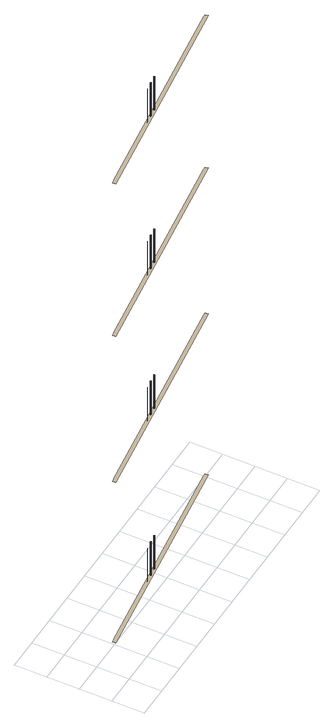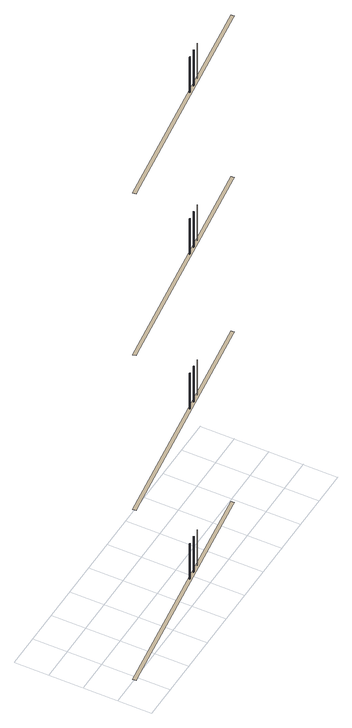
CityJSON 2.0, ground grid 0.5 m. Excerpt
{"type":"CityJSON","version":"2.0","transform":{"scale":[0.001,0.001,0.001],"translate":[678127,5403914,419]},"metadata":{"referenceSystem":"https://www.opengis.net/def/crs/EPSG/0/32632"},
"CityObjects":{
"building1":{"type":"Building","attributes":{"dataAvailable":"Sufficient","measuredHeight":17.58},"children":["building1-1","building1-2","building1-3","building1-4"]},
"building1-1":{"type":"BuildingInstallation","attributes":{"materialClass":"Metal","materialName":"Aluminium","materialUncertainty":0.3,"relationToConstruction":"outside"},"parents":["building1"],"geometry":[{"type":"MultiSurface","lod":"3","boundaries":[[[0,1,2,3]],[[4,2,1,5]],[[6,7,2,4]],[[8,9,10,11]],[[12,8,11,13]],[[9,14,15,10]],[[14,16,17,15]],[[18,12,13,19]],[[20,18,19,21]],[[16,22,23,17]],[[24,20,21,25]],[[22,26,27,23]],[[28,24,25,29]],[[26,30,31,27]],[[30,32,33,31]],[[34,28,29,35]],[[36,34,35,37]],[[32,38,39,33]],[[40,36,37,41]],[[38,42,43,39]],[[44,40,41,45]],[[42,46,47,43]],[[48,44,45,49]],[[46,50,51,47]],[[50,52,53,51]],[[54,48,49,55]],[[52,54,55,53]],[[56,57,58,59,60,61,62]],[[63,64,65,66]],[[67,65,64,68]],[[66,65,69,70]],[[71,69,65,67]],[[72,73,64,63]],[[68,64,73,74]],[[70,69,75,76]],[[77,75,69,71]],[[74,73,78,79]],[[80,78,73,72]],[[79,78,81,82]],[[83,81,78,80]],[[76,75,84,85]],[[86,84,75,77]],[[87,88,81,83]],[[82,81,88,89]],[[85,84,90,91]],[[92,90,84,86]],[[93,94,88,87]],[[89,88,94,95]],[[91,90,96,97]],[[98,96,90,92]],[[95,94,99,100]],[[101,99,94,93]],[[102,103,104,105,106,107,108,99,94,88,81,78,73,64,65,69,75,84,90,96,109,110,111,112]],[[113,109,96,98]],[[97,96,109,114]],[[115,108,99,101]],[[100,99,108,116]],[[114,109,110,117]],[[118,110,109,113]],[[119,107,108,115]],[[116,108,107,120]],[[117,110,111,121]],[[122,111,110,118]],[[123,106,107,119]],[[120,107,106,124]]]}]},
"building1-2":{"type":"BuildingInstallation","attributes":{"materialClass":"Metal","materialName":"Aluminium","materialUncertainty":0.3,"relationToConstruction":"outside"},"parents":["building1"],"geometry":[{"type":"MultiSurface","lod":"3","boundaries":[[[125,126,127,128]],[[129,127,126,130]],[[131,132,127,129]],[[133,134,135,136]],[[137,133,136,138]],[[134,139,140,135]],[[139,141,142,140]],[[143,137,138,144]],[[145,143,144,146]],[[141,147,148,142]],[[149,145,146,150]],[[147,151,152,148]],[[153,149,150,154]],[[151,155,156,152]],[[155,157,158,156]],[[159,153,154,160]],[[161,159,160,162]],[[157,163,164,158]],[[165,161,162,166]],[[163,167,168,164]],[[169,165,166,170]],[[167,171,172,168]],[[173,169,170,174]],[[171,175,176,172]],[[175,177,178,176]],[[179,173,174,180]],[[177,179,180,178]],[[181,182,183,184,185,186,187]],[[188,189,190,191]],[[192,190,189,193]],[[191,190,194,195]],[[196,194,190,192]],[[197,198,189,188]],[[193,189,198,199]],[[195,194,200,201]],[[202,200,194,196]],[[199,198,203,204]],[[205,203,198,197]],[[204,203,206,207]],[[208,206,203,205]],[[201,200,209,210]],[[211,209,200,202]],[[212,213,206,208]],[[207,206,213,214]],[[210,209,215,216]],[[217,215,209,211]],[[218,219,213,212]],[[214,213,219,220]],[[216,215,221,222]],[[223,221,215,217]],[[220,219,224,225]],[[226,224,219,218]],[[227,228,229,230,231,232,233,224,219,213,206,203,198,189,190,194,200,209,215,221,234,235,236,237]],[[238,234,221,223]],[[222,221,234,239]],[[240,233,224,226]],[[225,224,233,241]],[[239,234,235,242]],[[243,235,234,238]],[[244,232,233,240]],[[241,233,232,245]],[[242,235,236,246]],[[247,236,235,243]],[[248,231,232,244]],[[245,232,231,249]]]}]},
"building1-3":{"type":"BuildingInstallation","attributes":{"materialClass":"Metal","materialName":"Aluminium","materialUncertainty":0.3,"relationToConstruction":"outside"},"parents":["building1"],"geometry":[{"type":"MultiSurface","lod":"3","boundaries":[[[250,251,252,253]],[[254,252,251,255]],[[256,257,252,254]],[[258,259,260,261]],[[262,258,261,263]],[[259,264,265,260]],[[264,266,267,265]],[[268,262,263,269]],[[270,268,269,271]],[[266,272,273,267]],[[274,270,271,275]],[[272,276,277,273]],[[278,274,275,279]],[[276,280,281,277]],[[280,282,283,281]],[[284,278,279,285]],[[286,284,285,287]],[[282,288,289,283]],[[290,286,287,291]],[[288,292,293,289]],[[294,290,291,295]],[[292,296,297,293]],[[298,294,295,299]],[[296,300,301,297]],[[300,302,303,301]],[[304,298,299,305]],[[302,304,305,303]],[[306,307,308,309,310,311,312]],[[313,314,315,316]],[[317,315,314,318]],[[316,315,319,320]],[[321,319,315,317]],[[322,323,314,313]],[[318,314,323,324]],[[320,319,325,326]],[[327,325,319,321]],[[324,323,328,329]],[[330,328,323,322]],[[329,328,331,332]],[[333,331,328,330]],[[326,325,334,335]],[[336,334,325,327]],[[337,338,331,333]],[[332,331,338,339]],[[335,334,340,341]],[[342,340,334,336]],[[343,344,338,337]],[[339,338,344,345]],[[341,340,346,347]],[[348,346,340,342]],[[345,344,349,350]],[[351,349,344,343]],[[352,353,354,355,356,357,358,349,344,338,331,328,323,314,315,319,325,334,340,346,359,360,361,362]],[[363,359,346,348]],[[347,346,359,364]],[[365,358,349,351]],[[350,349,358,366]],[[364,359,360,367]],[[368,360,359,363]],[[369,357,358,365]],[[366,358,357,370]],[[367,360,361,371]],[[372,361,360,368]],[[373,356,357,369]],[[370,357,356,374]]]}]},
"building1-4":{"type":"BuildingInstallation","attributes":{"materialClass":"Metal","materialName":"Aluminium","materialUncertainty":0.3,"relationToConstruction":"outside"},"parents":["building1"],"geometry":[{"type":"MultiSurface","lod":"3","boundaries":[[[375,376,377,378]],[[379,377,376,380]],[[381,382,377,379]],[[383,384,385,386]],[[387,383,386,388]],[[384,389,390,385]],[[389,391,392,390]],[[393,387,388,394]],[[395,393,394,396]],[[391,397,398,392]],[[399,395,396,400]],[[397,401,402,398]],[[403,399,400,404]],[[401,405,406,402]],[[405,407,408,406]],[[409,403,404,410]],[[411,409,410,412]],[[407,413,414,408]],[[415,411,412,416]],[[413,417,418,414]],[[419,415,416,420]],[[417,421,422,418]],[[423,419,420,424]],[[421,425,426,422]],[[425,427,428,426]],[[429,423,424,430]],[[427,429,430,428]],[[431,432,433,434,435,436,437]],[[438,439,440,441]],[[442,440,439,443]],[[441,440,444,445]],[[446,444,440,442]],[[447,448,439,438]],[[443,439,448,449]],[[445,444,450,451]],[[452,450,444,446]],[[449,448,453,454]],[[455,453,448,447]],[[454,453,456,457]],[[458,456,453,455]],[[451,450,459,460]],[[461,459,450,452]],[[462,463,456,458]],[[457,456,463,464]],[[460,459,465,466]],[[467,465,459,461]],[[468,469,463,462]],[[464,463,469,470]],[[466,465,471,472]],[[473,471,465,467]],[[470,469,474,475]],[[476,474,469,468]],[[477,478,479,480,481,482,483,474,469,463,456,453,448,439,440,444,450,459,465,471,484,485,486,487]],[[488,484,471,473]],[[472,471,484,489]],[[490,483,474,476]],[[475,474,483,491]],[[489,484,485,492]],[[493,485,484,488]],[[494,482,483,490]],[[491,483,482,495]],[[492,485,486,496]],[[497,481,482,494]],[[495,482,481,498]]]}]}
},
"vertices":[
[1805,699,6828],[1805,699,6212],[1805,701,6212],[1805,701,6828],[1805,701,6211],[1805,699,6211],[1804,703,6211],[1804,703,6212],[1927,718,6213],[1928,715,6213],[1928,715,6826],[1927,718,6826],[1927,720,6213],[1927,720,6826],[1929,713,6213],[1929,713,6826],[1931,712,6213],[1931,712,6826],[1928,722,6213],[1928,722,6826],[1929,724,6213],[1929,724,6826],[1933,711,6213],[1933,711,6826],[1931,726,6213],[1931,726,6826],[1936,710,6213],[1936,710,6826],[1934,727,6213],[1934,727,6826],[1939,710,6213],[1939,710,6826],[1942,711,6213],[1942,711,6826],[1937,728,6213],[1937,728,6826],[1939,728,6213],[1939,728,6826],[1944,712,6213],[1944,712,6826],[1942,727,6213],[1942,727,6826],[1946,714,6213],[1946,714,6826],[1944,726,6213],[1944,726,6826],[1948,716,6213],[1948,716,6826],[1946,725,6213],[1946,725,6826],[1948,718,6213],[1948,718,6826],[1948,720,6213],[1948,720,6826],[1948,723,6213],[1948,723,6826],[4062,980,6199],[4056,1029,6199],[4006,1023,6199],[586,562,6199],[577,561,6199],[536,556,6199],[543,506,6199],[2060,735,6824],[2060,735,6212],[2060,733,6212],[2060,733,6824],[2060,733,6211],[2060,735,6211],[2062,731,6212],[2062,731,6824],[2062,731,6211],[2060,738,6824],[2060,738,6212],[2060,738,6211],[2064,730,6212],[2064,730,6824],[2064,730,6211],[2061,740,6212],[2061,740,6211],[2061,740,6824],[2062,742,6212],[2062,742,6211],[2062,742,6824],[2066,729,6212],[2066,729,6824],[2066,729,6211],[2064,744,6824],[2064,744,6212],[2064,744,6211],[2069,728,6212],[2069,728,6824],[2069,728,6211],[2066,745,6824],[2066,745,6212],[2066,745,6211],[2072,728,6212],[2072,728,6824],[2072,728,6211],[2069,746,6212],[2069,746,6211],[2069,746,6824],[2081,736,6212],[2081,738,6212],[2080,741,6212],[2079,742,6212],[2077,744,6212],[2075,745,6212],[2072,746,6212],[2074,729,6212],[2077,730,6212],[2079,732,6212],[2080,734,6212],[2074,729,6211],[2074,729,6824],[2072,746,6824],[2072,746,6211],[2077,730,6824],[2077,730,6211],[2075,745,6824],[2075,745,6211],[2079,732,6824],[2079,732,6211],[2077,744,6824],[2077,744,6211],
[1805,699,4111],[1805,699,3495],[1805,701,3495],[1805,701,4111],[1805,701,3494],[1805,699,3494],[1804,703,3494],[1804,703,3495],[1927,718,3496],[1928,715,3496],[1928,715,4109],[1927,718,4109],[1927,720,3496],[1927,720,4109],[1929,713,3496],[1929,713,4109],[1931,712,3496],[1931,712,4109],[1928,722,3496],[1928,722,4109],[1929,724,3496],[1929,724,4109],[1933,711,3496],[1933,711,4109],[1931,726,3496],[1931,726,4109],[1936,710,3496],[1936,710,4109],[1934,727,3496],[1934,727,4109],[1939,710,3496],[1939,710,4109],[1942,711,3496],[1942,711,4109],[1937,728,3496],[1937,728,4109],[1939,728,3496],[1939,728,4109],[1944,712,3496],[1944,712,4109],[1942,727,3496],[1942,727,4109],[1946,714,3496],[1946,714,4109],[1944,726,3496],[1944,726,4109],[1948,716,3496],[1948,716,4109],[1946,725,3496],[1946,725,4109],[1948,718,3496],[1948,718,4109],[1948,720,3496],[1948,720,4109],[1948,723,3496],[1948,723,4109],[4062,980,3482],[4056,1029,3482],[4006,1023,3482],[586,562,3482],[577,561,3482],[536,556,3482],[543,506,3482],[2060,735,4107],[2060,735,3495],[2060,733,3495],[2060,733,4107],[2060,733,3494],[2060,735,3494],[2062,731,3495],[2062,731,4107],[2062,731,3494],[2060,738,4107],[2060,738,3495],[2060,738,3494],[2064,730,3495],[2064,730,4107],[2064,730,3494],[2061,740,3495],[2061,740,3494],[2061,740,4107],[2062,742,3495],[2062,742,3494],[2062,742,4107],[2066,729,3495],[2066,729,4107],[2066,729,3494],[2064,744,4107],[2064,744,3495],[2064,744,3494],[2069,728,3495],[2069,728,4107],[2069,728,3494],[2066,745,4107],[2066,745,3495],[2066,745,3494],[2072,728,3495],[2072,728,4107],[2072,728,3494],[2069,746,3495],[2069,746,3494],[2069,746,4107],[2081,736,3495],[2081,738,3495],[2080,741,3495],[2079,742,3495],[2077,744,3495],[2075,745,3495],[2072,746,3495],[2074,729,3495],[2077,730,3495],[2079,732,3495],[2080,734,3495],[2074,729,3494],[2074,729,4107],[2072,746,4107],[2072,746,3494],[2077,730,4107],[2077,730,3494],[2075,745,4107],[2075,745,3494],[2079,732,4107],[2079,732,3494],[2077,744,4107],[2077,744,3494],
[1805,699,1119],[1805,699,503],[1805,701,503],[1805,701,1119],[1805,701,502],[1805,699,502],[1804,703,502],[1804,703,503],[1927,718,504],[1928,715,504],[1928,715,1117],[1927,718,1117],[1927,720,504],[1927,720,1117],[1929,713,504],[1929,713,1117],[1931,712,504],[1931,712,1117],[1928,722,504],[1928,722,1117],[1929,724,504],[1929,724,1117],[1933,711,504],[1933,711,1117],[1931,726,504],[1931,726,1117],[1936,710,504],[1936,710,1117],[1934,727,504],[1934,727,1117],[1939,710,504],[1939,710,1117],[1942,711,504],[1942,711,1117],[1937,728,504],[1937,728,1117],[1939,728,504],[1939,728,1117],[1944,712,504],[1944,712,1117],[1942,727,504],[1942,727,1117],[1946,714,504],[1946,714,1117],[1944,726,504],[1944,726,1117],[1948,716,504],[1948,716,1117],[1946,725,504],[1946,725,1117],[1948,718,504],[1948,718,1117],[1948,720,504],[1948,720,1117],[1948,723,504],[1948,723,1117],[4062,980,490],[4056,1029,490],[4006,1023,490],[586,562,490],[577,561,490],[536,556,490],[543,506,490],[2060,735,1115],[2060,735,503],[2060,733,503],[2060,733,1115],[2060,733,502],[2060,735,502],[2062,731,503],[2062,731,1115],[2062,731,502],[2060,738,1115],[2060,738,503],[2060,738,502],[2064,730,503],[2064,730,1115],[2064,730,502],[2061,740,503],[2061,740,502],[2061,740,1115],[2062,742,503],[2062,742,502],[2062,742,1115],[2066,729,503],[2066,729,1115],[2066,729,502],[2064,744,1115],[2064,744,503],[2064,744,502],[2069,728,503],[2069,728,1115],[2069,728,502],[2066,745,1115],[2066,745,503],[2066,745,502],[2072,728,503],[2072,728,1115],[2072,728,502],[2069,746,503],[2069,746,502],[2069,746,1115],[2081,736,503],[2081,738,503],[2080,741,503],[2079,742,503],[2077,744,503],[2075,745,503],[2072,746,503],[2074,729,503],[2077,730,503],[2079,732,503],[2080,734,503],[2074,729,502],[2074,729,1115],[2072,746,1115],[2072,746,502],[2077,730,1115],[2077,730,502],[2075,745,1115],[2075,745,502],[2079,732,1115],[2079,732,502],[2077,744,1115],[2077,744,502],
[1805,699,9668],[1805,699,9052],[1805,701,9052],[1805,701,9668],[1805,701,9050],[1805,699,9050],[1804,703,9050],[1804,703,9052],[1927,718,9052],[1928,715,9052],[1928,715,9665],[1927,718,9665],[1927,720,9052],[1927,720,9665],[1929,713,9052],[1929,713,9665],[1931,712,9052],[1931,712,9665],[1928,722,9052],[1928,722,9665],[1929,724,9052],[1929,724,9665],[1933,711,9052],[1933,711,9665],[1931,726,9052],[1931,726,9665],[1936,710,9052],[1936,710,9665],[1934,727,9052],[1934,727,9665],[1939,710,9052],[1939,710,9665],[1942,711,9052],[1942,711,9665],[1937,728,9052],[1937,728,9665],[1939,728,9052],[1939,728,9665],[1944,712,9052],[1944,712,9665],[1942,727,9052],[1942,727,9665],[1946,714,9052],[1946,714,9665],[1944,726,9052],[1944,726,9665],[1948,716,9052],[1948,716,9665],[1946,725,9052],[1946,725,9665],[1948,718,9052],[1948,718,9665],[1948,720,9052],[1948,720,9665],[1948,723,9052],[1948,723,9665],[4062,980,9038],[4056,1029,9038],[4006,1023,9038],[586,562,9038],[577,561,9038],[536,556,9038],[543,506,9038],[2060,735,9663],[2060,735,9052],[2060,733,9052],[2060,733,9663],[2060,733,9050],[2060,735,9050],[2062,731,9052],[2062,731,9663],[2062,731,9050],[2060,738,9663],[2060,738,9052],[2060,738,9050],[2064,730,9052],[2064,730,9663],[2064,730,9050],[2061,740,9052],[2061,740,9050],[2061,740,9663],[2062,742,9052],[2062,742,9050],[2062,742,9663],[2066,729,9052],[2066,729,9663],[2066,729,9050],[2064,744,9663],[2064,744,9052],[2064,744,9050],[2069,728,9052],[2069,728,9663],[2069,728,9050],[2066,745,9663],[2066,745,9052],[2066,745,9050],[2072,728,9052],[2072,728,9663],[2072,728,9050],[2069,746,9052],[2069,746,9050],[2069,746,9663],[2081,736,9052],[2081,738,9052],[2080,741,9052],[2079,742,9052],[2077,744,9052],[2075,745,9052],[2072,746,9052],[2074,729,9052],[2077,730,9052],[2079,732,9052],[2080,734,9052],[2074,729,9050],[2074,729,9663],[2072,746,9663],[2072,746,9050],[2077,730,9663],[2077,730,9050],[2075,745,9663],[2075,745,9050],[2079,732,9663],[2077,744,9663],[2077,744,9050]
]}
